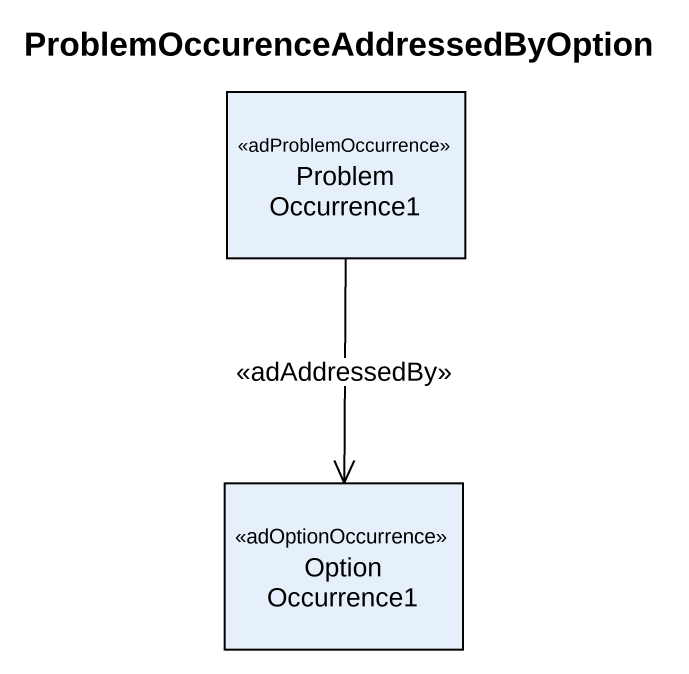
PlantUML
@startuml
title ProblemOccurenceAddressedByOption
hide empty description
state "Problem Occurrence1" as Problem_Occurrence1 <<adProblemOccurrence>>
state "Option Occurrence1" as Option_Occurrence1 <<adOptionOccurrence>>
Problem_Occurrence1 --> Option_Occurrence1 : <<adAddressedBy>>
@enduml
